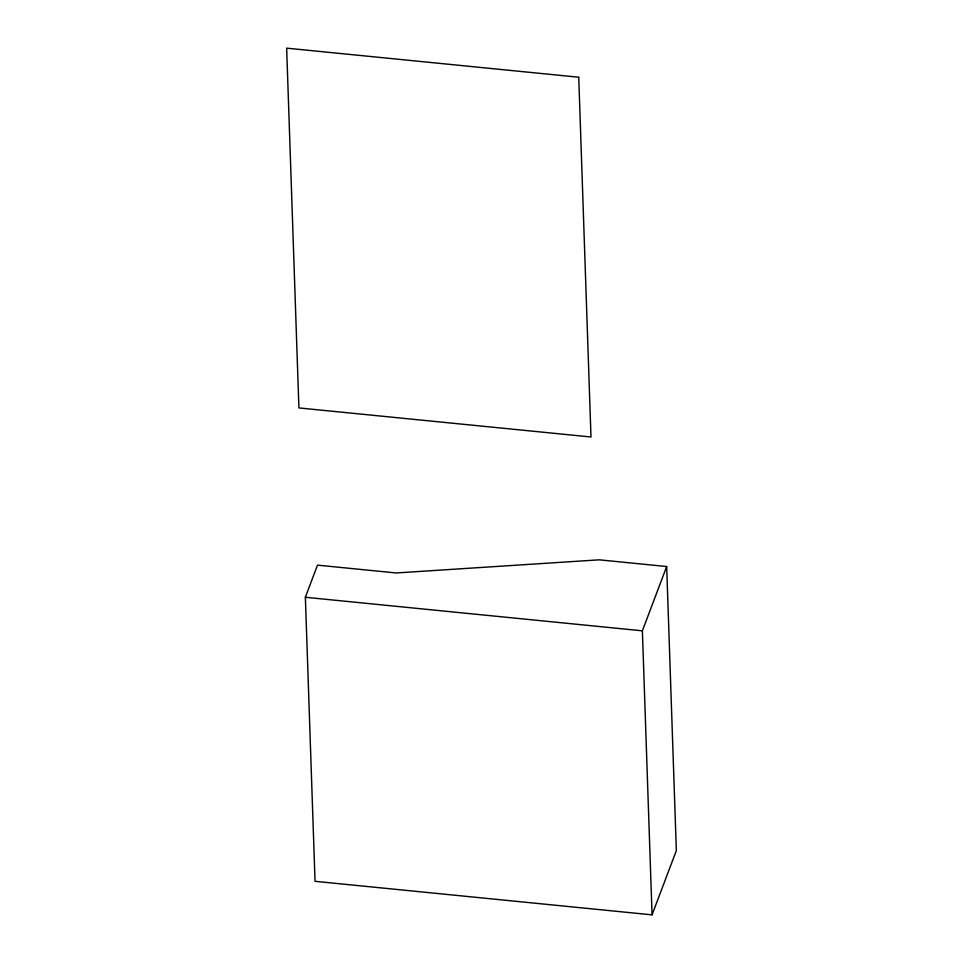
<?xml version="1.0" encoding="UTF-8"?>
<svg xmlns="http://www.w3.org/2000/svg" width="963" height="963" viewBox="0 0 963 963"><rect width="100%" height="100%" fill="white"/><g stroke="black" fill="none" stroke-linecap="round" stroke-linejoin="round"><path stroke-width="1.44" d="M305.367 597.277L317.501 565.137L396.142 572.961L599.263 559.828L666.673 566.533L676.351 850.57L652.059 914.85L315.045 881.314L305.367 597.277L642.381 630.813L666.673 566.533M642.381 630.813L652.059 914.85M578.739 77.221L286.649 48.15L298.915 407.927L590.993 436.985L578.739 77.221"/></g></svg>
